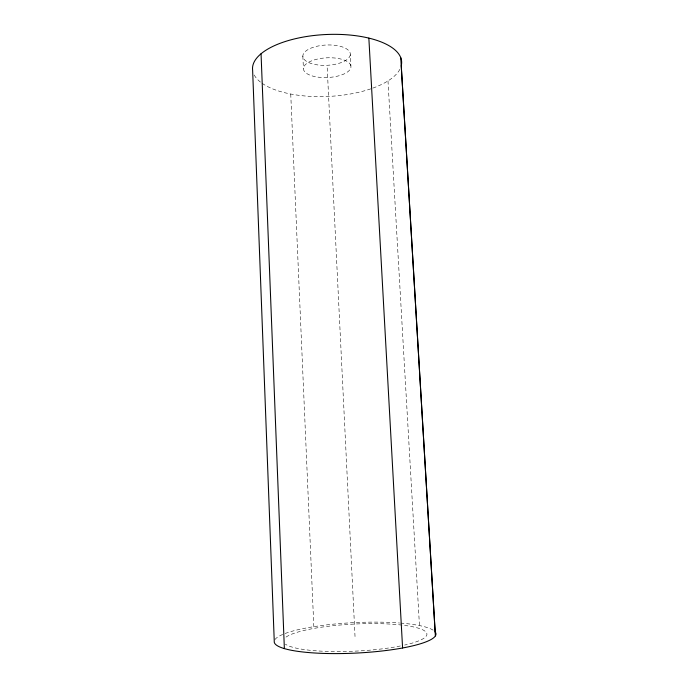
<?xml version="1.0" encoding="UTF-8"?>
<svg xmlns="http://www.w3.org/2000/svg" width="688" height="688" viewBox="0 0 688 688"><rect width="100%" height="100%" fill="white"/><g stroke="black" fill="none" stroke-linecap="round" stroke-linejoin="round"><path stroke-width="0.52" stroke-dasharray="3.44 2.58" d="M387.989 80.917L419.465 625.573M350.304 54.73A23.762 10.148 -2.8 0 1 313.685 64.199A23.762 10.148 -2.8 0 1 315.792 46.543A23.762 10.148 -2.8 0 1 350.304 54.73L350.957 67.218A23.805 9.856 -2.8 0 1 314.253 76.463A23.805 9.856 -2.8 0 1 316.394 59.323A23.805 9.856 -2.8 0 1 350.957 67.218M327.213 67.914L355.025 636.555M302.849 56.098L303.417 68.611M290.74 94.024L313.831 626.665M274.933 639.608A80.969 15.256 -2.8 0 1 399.53 622.993M400.562 623.079A80.969 15.256 -2.8 0 1 433.406 630.354M286.01 637.105A71.93 13.545 -2.8 0 1 392.28 624.222A71.93 13.545 -2.8 0 1 404.639 645.06M400.347 645.98A71.93 13.545 -2.8 0 1 285.374 644.157M399.866 69.316A74.639 30.977 -2.8 0 1 371.726 88.511M370.746 88.855A74.639 30.977 -2.8 0 1 261.302 82.732M260.425 82.07A74.639 30.977 -2.8 0 1 253.76 74.072"/><path stroke-width="1.03" d="M400.743 57.646L435.375 635.918M368.854 38.107L402.592 647.984M261.053 53.759L284.368 648.603M435.16 631.928L401.25 65.738A74.639 30.977 -2.8 0 0 329.088 34.409A74.639 30.977 -2.8 0 0 252.625 70.107L274.254 641.225A80.969 15.256 -2.8 0 0 359.635 652.895A80.969 15.256 -2.8 0 0 435.16 631.928"/></g></svg>
